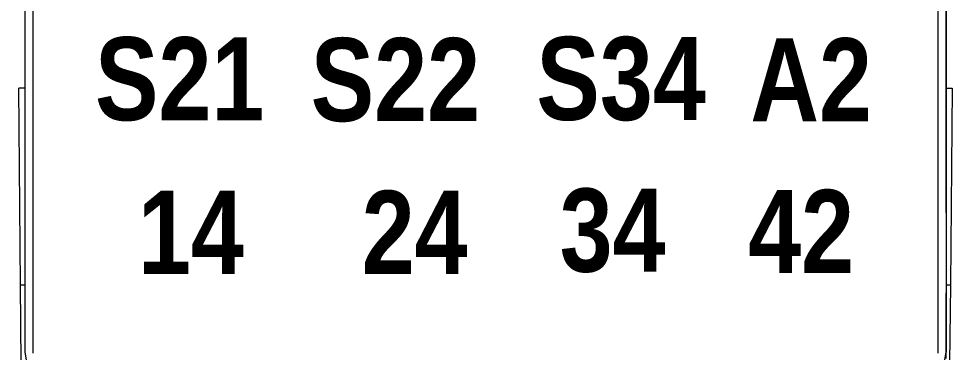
# Model space of a CAD drawing. Header units: inches. Extents: x 0.1 to 89.7, y 0.1 to 57.6.
# Drawn here: x 76.458 to 77.351, y 22.235 to 22.554 of the extents above; entities that cross this region are included whole.
import ezdxf
from ezdxf.enums import TextEntityAlignment as Align

# ---------------------------------------------------------------- set-up
doc = ezdxf.new("R2010")
doc.units = ezdxf.units.IN
doc.header["$MEASUREMENT"] = 0
doc.layers.add('OBJECT', color=140, linetype='Continuous')
doc.layers.add('PSYMS', color=7, linetype='Continuous')
doc.styles.get("Standard").update_dxf_attribs({"font": 'arial.ttf'})
doc.styles.add('WD', font='romans.shx', dxfattribs={"height": 0.185})

# ---------------------------------------------------------------- blocks, each defined once
blk = doc.blocks.new('440R_S13R2')
at = {"layer": 'OBJECT', "color": 7, "lineweight": 9}
for points in [[(-0.01322, 4.01074), (-0.01322, 0.63329)], [(0.87399, 4.01074), (0.87399, 0.63329)], [(-0.00526, 3.98708), (-0.00526, 0.63242)], [(0.86606, 3.98708), (0.86606, 0.63242)], [(0.87399, 0.76781), (0.87399, 1.16632)], [(-0.01724, 0.69838), (-0.01905, 0.88773)], [(-0.01322, 0.88773), (-0.01905, 0.88773)], [(0.87399, 0.88773), (0.88002, 0.88773)], [(0.88002, 0.88773), (0.87821, 0.69838)], [(0.87399, 0.76781), (0.87399, 0.69046)], [(-0.01654, 0.62272), (-0.01724, 0.69838)], [(-0.01724, 0.69838), (-0.01322, 0.69838)], [(0.87399, 0.69838), (0.87821, 0.69838)], [(0.87821, 0.69838), (0.87746, 0.62272)], [(0.87399, 0.6274), (0.87399, 0.69046)], [(-0.01322, 0.63329), (-0.01179, 0.62593)], [(0.87274, 0.62593), (0.87399, 0.63329)]]:
    blk.add_lwpolyline(points, dxfattribs=at)
at = {"style": 'WD', "width": 0.7}
for tag, p in [('INST', (0.4, 5.5721)), ('LOC', (0.4, 5.4025)), ('DESC1', (0.4, 5.24625)), ('DESC2', (0.4, 5.09)), ('DESC3', (0.4, 4.94207)), ('XREF', (0.4, 4.37125))]:
    blk.add_attdef(tag, text='', height=0.125, dxfattribs=at).set_placement(p, align=Align.CENTER)
at = {"style": 'WD'}
blk.add_attdef('TAG1', text='', height=0.125, dxfattribs=at).set_placement((0.4, 4.7775), align=Align.CENTER)
at = {"style": 'WD', "flags": 9}
blk.add_attdef('FAMILY', (0.60469, 4.74234), '', height=0.01, dxfattribs=at)
for tag, p in [('CAT', (0.62974, 4.69817)), ('MFG', (0.6278, 4.67873)), ('ASSYCODE', (0.62997, 4.66136))]:
    blk.add_attdef(tag, text='', height=0.01, dxfattribs=at).set_placement(p, align=Align.CENTER)
at = {"layer": 'OBJECT', "color": 7, "lineweight": -3, "char_height": 0.0800269, "attachment_point": 7}
for s, insert in [('{\\fArial Narrow|b1|i0|c0|p34;S21}', (0.05447, 0.85556)), ('{\\fArial Narrow|b1|i0|c0|p34;S22}', (0.26218, 0.85474)), ('{\\fArial Narrow|b1|i0|c0|p34;S34}', (0.47945, 0.85569)), ('{\\fArial Narrow|b1|i0|c0|p34;A2}', (0.6855, 0.85569)), ('{\\fArial Narrow|b1|i0|c0|p34;34}', (0.50192, 0.70964)), ('\\fArial Narrow|b1|i0|c0|p34;\\W1;14', (0.09579, 0.70881)), ('\\fArial Narrow|b1|i0|c0|p34;\\W1;24', (0.31131, 0.70881)), ('{\\fArial Narrow|b1|i0|c0|p34;42}', (0.6834, 0.70964))]:
    blk.add_mtext(s, dxfattribs=dict(at, insert=insert))

msp = doc.modelspace()

# ---------------------------------------------------------------- block references
at = {"layer": 'PSYMS', "xscale": 0.9935880310615606, "yscale": 0.9935880310615606, "zscale": 0.9935880310615606}
msp.add_blockref('440R_S13R2', (76.47662, 21.60587), dxfattribs=at)

doc.saveas('drawing.dxf')
